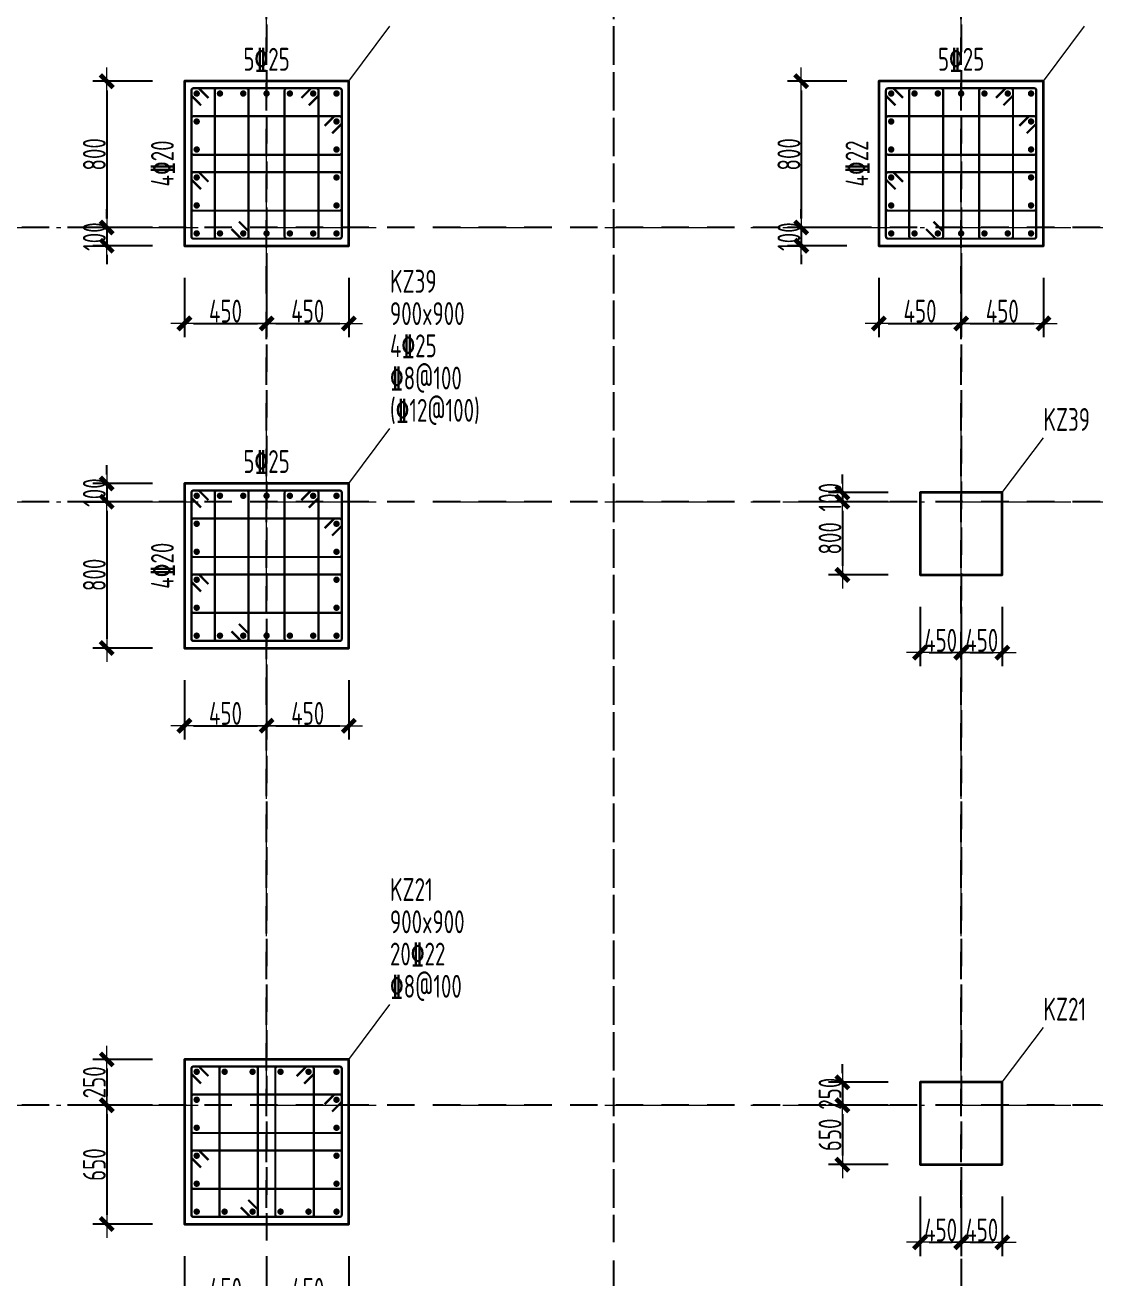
# Model space of a CAD drawing. Header units: millimetres. Extents: x 539196 to 807275, y 431843 to 1156631.
# Drawn here: x 632225 to 644063, y 823869 to 837573 of the extents above; entities that cross this region are included whole.
import ezdxf
from ezdxf.enums import TextEntityAlignment as Align

# ---------------------------------------------------------------- set-up
doc = ezdxf.new("R2010")
doc.units = ezdxf.units.MM
doc.header["$MEASUREMENT"] = 0
for name, pattern in [('DOTE', [2.42, 2, -0.2, 0.02, -0.2]), ('点划线', [1850, 1200, -300, 50, -300]), ('虚线', [500, 300, -200])]:
    doc.linetypes.add(name, pattern=pattern)
doc.layers.add('DOTE', color=1, linetype='DOTE')
for name, color, linetype, lineweight in [('柱原位标注', 7, 'Continuous', 18), ('柱尺寸标注', 3, 'Continuous', 18), ('柱标注引线', 2, 'Continuous', 18), ('柱箍筋', 1, 'Continuous', 25), ('柱纵筋', 1, 'Continuous', 70), ('柱集中标注', 2, 'Continuous', 18), ('砼柱', 2, 'Continuous', 35), ('网格', 9, '点划线', 18)]:
    doc.layers.add(name, color=color, linetype=linetype, lineweight=lineweight)
doc.styles.add('样式 1_yjk_yjk_yjk', font='yjkeng.shx', dxfattribs={"width": 0.7, "bigfont": 'yjkchn.shx'})
doc.dimstyles.new('盈建科结构_yjk_yjk_yjk', dxfattribs={"dimscale": 100, "dimtxt": 2.5, "dimasz": 1, "dimexe": 1.5, "dimexo": 0.625, "dimgap": 0.1, "dimtad": 1, "dimdec": 0, "dimrnd": 1, "dimzin": 0, "dimdsep": 46, "dimtxsty": '样式 1_yjk_yjk_yjk', "dimblk": '_yjkbk', "dimblk1": 'ARCHTICK', "dimblk2": 'ARCHTICK', "dimcen": 0.09, "dimadec": 0, "dimazin": 0, "dimtfac": 1, "dimtdec": 4, "dimtix": 1, "dimtmove": 2, "dimatfit": 3, "dimfxl": 0, "dimtolj": 1, "dimtzin": 0, "dimarcsym": 0})

# ---------------------------------------------------------------- blocks, each defined once
blk = doc.blocks.new('_yjkbk')
blk.add_line((-1, 0), (1.5, 0))
blk.add_lwpolyline([(-0.7, -0.7, 0.5, 0.5, 0), (0.7, 0.7, 0.5, 0.5, 0)], format="xyseb")
blk = doc.blocks.new('*D1104')
at = {"layer": 'Defpoints', "color": 0}
for p in [(633968, 824459), (634868, 824459), (634868, 823609)]:
    blk.add_point(p, dxfattribs=at)
at = {"layer": '柱尺寸标注', "color": 0, "lineweight": -2}
for p, q in [((633968, 824109), (633968, 823459)), ((634868, 824109), (634868, 823459)), ((634068, 823609), (634768, 823609))]:
    blk.add_line(p, q, dxfattribs=at)
at = {"layer": '柱尺寸标注', "color": 0, "lineweight": -2, "xscale": 100, "yscale": 100, "zscale": 100, "rotation": 180}
blk.add_blockref('_yjkbk', (633968, 823609), dxfattribs=at)
at = {"layer": '柱尺寸标注', "color": 0, "lineweight": -2, "xscale": 100, "yscale": 100, "zscale": 100}
blk.add_blockref('_yjkbk', (634868, 823609), dxfattribs=at)
at = {"layer": '柱尺寸标注', "color": 0, "insert": (634418, 823744), "char_height": 250, "attachment_point": 5, "style": '样式 1_yjk_yjk_yjk'}
blk.add_mtext('\\A1;450', dxfattribs=at)
blk = doc.blocks.new('_ARCHTICK')
at = {"color": 0, "linetype": 'ByBlock', "const_width": 0.15}
blk.add_lwpolyline([(-0.5, -0.5), (0.5, 0.5)], dxfattribs=at)
blk = doc.blocks.new('*D1105')
at = {"layer": 'Defpoints', "color": 0}
for p in [(634868, 824459), (635768, 824459), (635768, 823609)]:
    blk.add_point(p, dxfattribs=at)
at = {"layer": '柱尺寸标注', "color": 0, "lineweight": -2}
for p, q in [((634868, 824109), (634868, 823459)), ((635768, 824109), (635768, 823459)), ((634968, 823609), (635668, 823609))]:
    blk.add_line(p, q, dxfattribs=at)
at = {"layer": '柱尺寸标注', "color": 0, "lineweight": -2, "xscale": 100, "yscale": 100, "zscale": 100, "rotation": 180}
blk.add_blockref('_yjkbk', (634868, 823609), dxfattribs=at)
at = {"layer": '柱尺寸标注', "color": 0, "lineweight": -2, "xscale": 100, "yscale": 100, "zscale": 100}
blk.add_blockref('_yjkbk', (635768, 823609), dxfattribs=at)
at = {"layer": '柱尺寸标注', "color": 0, "insert": (635318, 823744), "char_height": 250, "attachment_point": 5, "style": '样式 1_yjk_yjk_yjk'}
blk.add_mtext('\\A1;450', dxfattribs=at)
blk = doc.blocks.new('*D1106')
at = {"layer": 'Defpoints', "color": 0}
for p in [(633968, 826259), (633118, 825759), (633968, 825759)]:
    blk.add_point(p, dxfattribs=at)
at = {"layer": '柱尺寸标注', "color": 0, "lineweight": -2}
for p, q in [((633618, 826259), (632968, 826259)), ((633118, 826159), (633118, 825859)), ((633618, 825759), (632968, 825759))]:
    blk.add_line(p, q, dxfattribs=at)
at = {"layer": '柱尺寸标注', "color": 0, "lineweight": -2, "xscale": 100, "yscale": 100, "zscale": 100}
for p, rotation in [((633118, 826259), 90), ((633118, 825759), 270)]:
    blk.add_blockref('_yjkbk', p, dxfattribs=dict(at, rotation=rotation))
at = {"layer": '柱尺寸标注', "color": 0, "insert": (632983, 826009), "char_height": 250, "attachment_point": 5, "rotation": 90, "style": '样式 1_yjk_yjk_yjk'}
blk.add_mtext('\\A1;250', dxfattribs=at)
blk = doc.blocks.new('*D1107')
at = {"layer": 'Defpoints', "color": 0}
for p in [(633968, 825759), (633118, 824459), (633968, 824459)]:
    blk.add_point(p, dxfattribs=at)
at = {"layer": '柱尺寸标注', "color": 0, "lineweight": -2}
for p, q in [((633618, 825759), (632968, 825759)), ((633118, 825659), (633118, 824559)), ((633618, 824459), (632968, 824459))]:
    blk.add_line(p, q, dxfattribs=at)
at = {"layer": '柱尺寸标注', "color": 0, "lineweight": -2, "xscale": 100, "yscale": 100, "zscale": 100}
for p, rotation in [((633118, 825759), 90), ((633118, 824459), 270)]:
    blk.add_blockref('_yjkbk', p, dxfattribs=dict(at, rotation=rotation))
at = {"layer": '柱尺寸标注', "color": 0, "insert": (632983, 825109), "char_height": 250, "attachment_point": 5, "rotation": 90, "style": '样式 1_yjk_yjk_yjk'}
blk.add_mtext('\\A1;650', dxfattribs=at)
blk = doc.blocks.new('*D1108')
at = {"layer": 'Defpoints', "color": 0}
for p in [(633968, 830759), (634868, 830759), (634868, 829909)]:
    blk.add_point(p, dxfattribs=at)
at = {"layer": '柱尺寸标注', "color": 0, "lineweight": -2}
for p, q in [((633968, 830409), (633968, 829759)), ((634868, 830409), (634868, 829759)), ((634068, 829909), (634768, 829909))]:
    blk.add_line(p, q, dxfattribs=at)
at = {"layer": '柱尺寸标注', "color": 0, "lineweight": -2, "xscale": 100, "yscale": 100, "zscale": 100, "rotation": 180}
blk.add_blockref('_yjkbk', (633968, 829909), dxfattribs=at)
at = {"layer": '柱尺寸标注', "color": 0, "lineweight": -2, "xscale": 100, "yscale": 100, "zscale": 100}
blk.add_blockref('_yjkbk', (634868, 829909), dxfattribs=at)
at = {"layer": '柱尺寸标注', "color": 0, "insert": (634418, 830044), "char_height": 250, "attachment_point": 5, "style": '样式 1_yjk_yjk_yjk'}
blk.add_mtext('\\A1;450', dxfattribs=at)
blk = doc.blocks.new('*D1109')
at = {"layer": 'Defpoints', "color": 0}
for p in [(634868, 830759), (635768, 830759), (635768, 829909)]:
    blk.add_point(p, dxfattribs=at)
at = {"layer": '柱尺寸标注', "color": 0, "lineweight": -2}
for p, q in [((634868, 830409), (634868, 829759)), ((635768, 830409), (635768, 829759)), ((634968, 829909), (635668, 829909))]:
    blk.add_line(p, q, dxfattribs=at)
at = {"layer": '柱尺寸标注', "color": 0, "lineweight": -2, "xscale": 100, "yscale": 100, "zscale": 100, "rotation": 180}
blk.add_blockref('_yjkbk', (634868, 829909), dxfattribs=at)
at = {"layer": '柱尺寸标注', "color": 0, "lineweight": -2, "xscale": 100, "yscale": 100, "zscale": 100}
blk.add_blockref('_yjkbk', (635768, 829909), dxfattribs=at)
at = {"layer": '柱尺寸标注', "color": 0, "insert": (635318, 830044), "char_height": 250, "attachment_point": 5, "style": '样式 1_yjk_yjk_yjk'}
blk.add_mtext('\\A1;450', dxfattribs=at)
blk = doc.blocks.new('*D1110')
at = {"layer": 'Defpoints', "color": 0}
for p in [(633968, 832559), (633118, 832359), (633968, 832359)]:
    blk.add_point(p, dxfattribs=at)
at = {"layer": '柱尺寸标注', "color": 0, "lineweight": -2}
for p, q in [((633118, 832659), (633118, 832759)), ((633618, 832559), (632968, 832559)), ((633118, 832559), (633118, 832359)), ((633618, 832359), (632968, 832359)), ((633118, 832259), (633118, 832159))]:
    blk.add_line(p, q, dxfattribs=at)
at = {"layer": '柱尺寸标注', "color": 0, "lineweight": -2, "xscale": 100, "yscale": 100, "zscale": 100}
for p, rotation in [((633118, 832559), 270), ((633118, 832359), 90)]:
    blk.add_blockref('_yjkbk', p, dxfattribs=dict(at, rotation=rotation))
at = {"layer": '柱尺寸标注', "color": 0, "insert": (632983, 832459), "char_height": 250, "attachment_point": 5, "rotation": 90, "style": '样式 1_yjk_yjk_yjk'}
blk.add_mtext('\\A1;100', dxfattribs=at)
blk = doc.blocks.new('*D1111')
at = {"layer": 'Defpoints', "color": 0}
for p in [(633968, 832359), (633118, 830759), (633968, 830759)]:
    blk.add_point(p, dxfattribs=at)
at = {"layer": '柱尺寸标注', "color": 0, "lineweight": -2}
for p, q in [((633618, 832359), (632968, 832359)), ((633118, 832259), (633118, 830859)), ((633618, 830759), (632968, 830759))]:
    blk.add_line(p, q, dxfattribs=at)
at = {"layer": '柱尺寸标注', "color": 0, "lineweight": -2, "xscale": 100, "yscale": 100, "zscale": 100}
for p, rotation in [((633118, 832359), 90), ((633118, 830759), 270)]:
    blk.add_blockref('_yjkbk', p, dxfattribs=dict(at, rotation=rotation))
at = {"layer": '柱尺寸标注', "color": 0, "insert": (632983, 831559), "char_height": 250, "attachment_point": 5, "rotation": 90, "style": '样式 1_yjk_yjk_yjk'}
blk.add_mtext('\\A1;800', dxfattribs=at)
blk = doc.blocks.new('*D1112')
at = {"layer": 'Defpoints', "color": 0}
for p in [(633968, 835159), (634868, 835159), (634868, 834309)]:
    blk.add_point(p, dxfattribs=at)
at = {"layer": '柱尺寸标注', "color": 0, "lineweight": -2}
for p, q in [((633968, 834809), (633968, 834159)), ((634868, 834809), (634868, 834159)), ((634068, 834309), (634768, 834309))]:
    blk.add_line(p, q, dxfattribs=at)
at = {"layer": '柱尺寸标注', "color": 0, "lineweight": -2, "xscale": 100, "yscale": 100, "zscale": 100, "rotation": 180}
blk.add_blockref('_yjkbk', (633968, 834309), dxfattribs=at)
at = {"layer": '柱尺寸标注', "color": 0, "lineweight": -2, "xscale": 100, "yscale": 100, "zscale": 100}
blk.add_blockref('_yjkbk', (634868, 834309), dxfattribs=at)
at = {"layer": '柱尺寸标注', "color": 0, "insert": (634418, 834444), "char_height": 250, "attachment_point": 5, "style": '样式 1_yjk_yjk_yjk'}
blk.add_mtext('\\A1;450', dxfattribs=at)
blk = doc.blocks.new('*D1113')
at = {"layer": 'Defpoints', "color": 0}
for p in [(634868, 835159), (635768, 835159), (635768, 834309)]:
    blk.add_point(p, dxfattribs=at)
at = {"layer": '柱尺寸标注', "color": 0, "lineweight": -2}
for p, q in [((634868, 834809), (634868, 834159)), ((635768, 834809), (635768, 834159)), ((634968, 834309), (635668, 834309))]:
    blk.add_line(p, q, dxfattribs=at)
at = {"layer": '柱尺寸标注', "color": 0, "lineweight": -2, "xscale": 100, "yscale": 100, "zscale": 100, "rotation": 180}
blk.add_blockref('_yjkbk', (634868, 834309), dxfattribs=at)
at = {"layer": '柱尺寸标注', "color": 0, "lineweight": -2, "xscale": 100, "yscale": 100, "zscale": 100}
blk.add_blockref('_yjkbk', (635768, 834309), dxfattribs=at)
at = {"layer": '柱尺寸标注', "color": 0, "insert": (635318, 834444), "char_height": 250, "attachment_point": 5, "style": '样式 1_yjk_yjk_yjk'}
blk.add_mtext('\\A1;450', dxfattribs=at)
blk = doc.blocks.new('*D1114')
at = {"layer": 'Defpoints', "color": 0}
for p in [(633968, 836959), (633118, 835359), (633968, 835359)]:
    blk.add_point(p, dxfattribs=at)
at = {"layer": '柱尺寸标注', "color": 0, "lineweight": -2}
for p, q in [((633618, 836959), (632968, 836959)), ((633118, 836859), (633118, 835459)), ((633618, 835359), (632968, 835359))]:
    blk.add_line(p, q, dxfattribs=at)
at = {"layer": '柱尺寸标注', "color": 0, "lineweight": -2, "xscale": 100, "yscale": 100, "zscale": 100}
for p, rotation in [((633118, 836959), 90), ((633118, 835359), 270)]:
    blk.add_blockref('_yjkbk', p, dxfattribs=dict(at, rotation=rotation))
at = {"layer": '柱尺寸标注', "color": 0, "insert": (632983, 836159), "char_height": 250, "attachment_point": 5, "rotation": 90, "style": '样式 1_yjk_yjk_yjk'}
blk.add_mtext('\\A1;800', dxfattribs=at)
blk = doc.blocks.new('*D1115')
at = {"layer": 'Defpoints', "color": 0}
for p in [(633968, 835359), (633118, 835159), (633968, 835159)]:
    blk.add_point(p, dxfattribs=at)
at = {"layer": '柱尺寸标注', "color": 0, "lineweight": -2}
for p, q in [((633118, 835459), (633118, 835559)), ((633618, 835359), (632968, 835359)), ((633118, 835359), (633118, 835159)), ((633618, 835159), (632968, 835159)), ((633118, 835059), (633118, 834959))]:
    blk.add_line(p, q, dxfattribs=at)
at = {"layer": '柱尺寸标注', "color": 0, "lineweight": -2, "xscale": 100, "yscale": 100, "zscale": 100}
for p, rotation in [((633118, 835359), 270), ((633118, 835159), 90)]:
    blk.add_blockref('_yjkbk', p, dxfattribs=dict(at, rotation=rotation))
at = {"layer": '柱尺寸标注', "color": 0, "insert": (632983, 835259), "char_height": 250, "attachment_point": 5, "rotation": 90, "style": '样式 1_yjk_yjk_yjk'}
blk.add_mtext('\\A1;100', dxfattribs=at)
blk = doc.blocks.new('*D1120')
at = {"layer": 'Defpoints', "color": 0}
for p in [(642018, 825109), (642468, 825109), (642468, 824259)]:
    blk.add_point(p, dxfattribs=at)
at = {"layer": '柱尺寸标注', "color": 0, "lineweight": -2}
for p, q in [((642018, 824759), (642018, 824109)), ((642468, 824759), (642468, 824109)), ((642118, 824259), (642368, 824259))]:
    blk.add_line(p, q, dxfattribs=at)
at = {"layer": '柱尺寸标注', "color": 0, "lineweight": -2, "xscale": 100, "yscale": 100, "zscale": 100, "rotation": 180}
blk.add_blockref('_yjkbk', (642018, 824259), dxfattribs=at)
at = {"layer": '柱尺寸标注', "color": 0, "lineweight": -2, "xscale": 100, "yscale": 100, "zscale": 100}
blk.add_blockref('_yjkbk', (642468, 824259), dxfattribs=at)
at = {"layer": '柱尺寸标注', "color": 0, "insert": (642243, 824394), "char_height": 250, "attachment_point": 5, "style": '样式 1_yjk_yjk_yjk'}
blk.add_mtext('\\A1;450', dxfattribs=at)
blk = doc.blocks.new('*D1121')
at = {"layer": 'Defpoints', "color": 0}
for p in [(642468, 825109), (642918, 825109), (642918, 824259)]:
    blk.add_point(p, dxfattribs=at)
at = {"layer": '柱尺寸标注', "color": 0, "lineweight": -2}
for p, q in [((642468, 824759), (642468, 824109)), ((642918, 824759), (642918, 824109)), ((642568, 824259), (642818, 824259))]:
    blk.add_line(p, q, dxfattribs=at)
at = {"layer": '柱尺寸标注', "color": 0, "lineweight": -2, "xscale": 100, "yscale": 100, "zscale": 100, "rotation": 180}
blk.add_blockref('_yjkbk', (642468, 824259), dxfattribs=at)
at = {"layer": '柱尺寸标注', "color": 0, "lineweight": -2, "xscale": 100, "yscale": 100, "zscale": 100}
blk.add_blockref('_yjkbk', (642918, 824259), dxfattribs=at)
at = {"layer": '柱尺寸标注', "color": 0, "insert": (642693, 824394), "char_height": 250, "attachment_point": 5, "style": '样式 1_yjk_yjk_yjk'}
blk.add_mtext('\\A1;450', dxfattribs=at)
blk = doc.blocks.new('*D1122')
at = {"layer": 'Defpoints', "color": 0}
for p in [(642018, 826009), (641168, 825759), (642018, 825759)]:
    blk.add_point(p, dxfattribs=at)
at = {"layer": '柱尺寸标注', "color": 0, "lineweight": -2}
for p, q in [((641168, 826109), (641168, 826209)), ((641668, 826009), (641018, 826009)), ((641168, 826009), (641168, 825759)), ((641668, 825759), (641018, 825759)), ((641168, 825659), (641168, 825559))]:
    blk.add_line(p, q, dxfattribs=at)
at = {"layer": '柱尺寸标注', "color": 0, "lineweight": -2, "xscale": 100, "yscale": 100, "zscale": 100}
for p, rotation in [((641168, 826009), 270), ((641168, 825759), 90)]:
    blk.add_blockref('_yjkbk', p, dxfattribs=dict(at, rotation=rotation))
at = {"layer": '柱尺寸标注', "color": 0, "insert": (641033, 825884), "char_height": 250, "attachment_point": 5, "rotation": 90, "style": '样式 1_yjk_yjk_yjk'}
blk.add_mtext('\\A1;250', dxfattribs=at)
blk = doc.blocks.new('*D1123')
at = {"layer": 'Defpoints', "color": 0}
for p in [(642018, 825759), (641168, 825109), (642018, 825109)]:
    blk.add_point(p, dxfattribs=at)
at = {"layer": '柱尺寸标注', "color": 0, "lineweight": -2}
for p, q in [((641668, 825759), (641018, 825759)), ((641168, 825659), (641168, 825209)), ((641668, 825109), (641018, 825109))]:
    blk.add_line(p, q, dxfattribs=at)
at = {"layer": '柱尺寸标注', "color": 0, "lineweight": -2, "xscale": 100, "yscale": 100, "zscale": 100}
for p, rotation in [((641168, 825759), 90), ((641168, 825109), 270)]:
    blk.add_blockref('_yjkbk', p, dxfattribs=dict(at, rotation=rotation))
at = {"layer": '柱尺寸标注', "color": 0, "insert": (641033, 825434), "char_height": 250, "attachment_point": 5, "rotation": 90, "style": '样式 1_yjk_yjk_yjk'}
blk.add_mtext('\\A1;650', dxfattribs=at)
blk = doc.blocks.new('*D1124')
at = {"layer": 'Defpoints', "color": 0}
for p in [(642018, 831559), (642468, 831559), (642468, 830709)]:
    blk.add_point(p, dxfattribs=at)
at = {"layer": '柱尺寸标注', "color": 0, "lineweight": -2}
for p, q in [((642018, 831209), (642018, 830559)), ((642468, 831209), (642468, 830559)), ((642118, 830709), (642368, 830709))]:
    blk.add_line(p, q, dxfattribs=at)
at = {"layer": '柱尺寸标注', "color": 0, "lineweight": -2, "xscale": 100, "yscale": 100, "zscale": 100, "rotation": 180}
blk.add_blockref('_yjkbk', (642018, 830709), dxfattribs=at)
at = {"layer": '柱尺寸标注', "color": 0, "lineweight": -2, "xscale": 100, "yscale": 100, "zscale": 100}
blk.add_blockref('_yjkbk', (642468, 830709), dxfattribs=at)
at = {"layer": '柱尺寸标注', "color": 0, "insert": (642243, 830844), "char_height": 250, "attachment_point": 5, "style": '样式 1_yjk_yjk_yjk'}
blk.add_mtext('\\A1;450', dxfattribs=at)
blk = doc.blocks.new('*D1125')
at = {"layer": 'Defpoints', "color": 0}
for p in [(642468, 831559), (642918, 831559), (642918, 830709)]:
    blk.add_point(p, dxfattribs=at)
at = {"layer": '柱尺寸标注', "color": 0, "lineweight": -2}
for p, q in [((642468, 831209), (642468, 830559)), ((642918, 831209), (642918, 830559)), ((642568, 830709), (642818, 830709))]:
    blk.add_line(p, q, dxfattribs=at)
at = {"layer": '柱尺寸标注', "color": 0, "lineweight": -2, "xscale": 100, "yscale": 100, "zscale": 100, "rotation": 180}
blk.add_blockref('_yjkbk', (642468, 830709), dxfattribs=at)
at = {"layer": '柱尺寸标注', "color": 0, "lineweight": -2, "xscale": 100, "yscale": 100, "zscale": 100}
blk.add_blockref('_yjkbk', (642918, 830709), dxfattribs=at)
at = {"layer": '柱尺寸标注', "color": 0, "insert": (642693, 830844), "char_height": 250, "attachment_point": 5, "style": '样式 1_yjk_yjk_yjk'}
blk.add_mtext('\\A1;450', dxfattribs=at)
blk = doc.blocks.new('*D1126')
at = {"layer": 'Defpoints', "color": 0}
for p in [(642018, 832459), (641168, 832359), (642018, 832359)]:
    blk.add_point(p, dxfattribs=at)
at = {"layer": '柱尺寸标注', "color": 0, "lineweight": -2}
for p, q in [((641168, 832559), (641168, 832659)), ((641668, 832459), (641018, 832459)), ((641168, 832459), (641168, 832359)), ((641668, 832359), (641018, 832359)), ((641168, 832259), (641168, 832159))]:
    blk.add_line(p, q, dxfattribs=at)
at = {"layer": '柱尺寸标注', "color": 0, "lineweight": -2, "xscale": 100, "yscale": 100, "zscale": 100}
for p, rotation in [((641168, 832459), 270), ((641168, 832359), 90)]:
    blk.add_blockref('_yjkbk', p, dxfattribs=dict(at, rotation=rotation))
at = {"layer": '柱尺寸标注', "color": 0, "insert": (641033, 832409), "char_height": 250, "attachment_point": 5, "rotation": 90, "style": '样式 1_yjk_yjk_yjk'}
blk.add_mtext('\\A1;100', dxfattribs=at)
blk = doc.blocks.new('*D1127')
at = {"layer": 'Defpoints', "color": 0}
for p in [(642018, 832359), (641168, 831559), (642018, 831559)]:
    blk.add_point(p, dxfattribs=at)
at = {"layer": '柱尺寸标注', "color": 0, "lineweight": -2}
for p, q in [((641668, 832359), (641018, 832359)), ((641168, 832259), (641168, 831659)), ((641668, 831559), (641018, 831559))]:
    blk.add_line(p, q, dxfattribs=at)
at = {"layer": '柱尺寸标注', "color": 0, "lineweight": -2, "xscale": 100, "yscale": 100, "zscale": 100}
for p, rotation in [((641168, 832359), 90), ((641168, 831559), 270)]:
    blk.add_blockref('_yjkbk', p, dxfattribs=dict(at, rotation=rotation))
at = {"layer": '柱尺寸标注', "color": 0, "insert": (641033, 831959), "char_height": 250, "attachment_point": 5, "rotation": 90, "style": '样式 1_yjk_yjk_yjk'}
blk.add_mtext('\\A1;800', dxfattribs=at)
blk = doc.blocks.new('*D1128')
at = {"layer": 'Defpoints', "color": 0}
for p in [(641568, 835159), (642468, 835159), (642468, 834309)]:
    blk.add_point(p, dxfattribs=at)
at = {"layer": '柱尺寸标注', "color": 0, "lineweight": -2}
for p, q in [((641568, 834809), (641568, 834159)), ((642468, 834809), (642468, 834159)), ((641668, 834309), (642368, 834309))]:
    blk.add_line(p, q, dxfattribs=at)
at = {"layer": '柱尺寸标注', "color": 0, "lineweight": -2, "xscale": 100, "yscale": 100, "zscale": 100, "rotation": 180}
blk.add_blockref('_yjkbk', (641568, 834309), dxfattribs=at)
at = {"layer": '柱尺寸标注', "color": 0, "lineweight": -2, "xscale": 100, "yscale": 100, "zscale": 100}
blk.add_blockref('_yjkbk', (642468, 834309), dxfattribs=at)
at = {"layer": '柱尺寸标注', "color": 0, "insert": (642018, 834444), "char_height": 250, "attachment_point": 5, "style": '样式 1_yjk_yjk_yjk'}
blk.add_mtext('\\A1;450', dxfattribs=at)
blk = doc.blocks.new('*D1129')
at = {"layer": 'Defpoints', "color": 0}
for p in [(642468, 835159), (643368, 835159), (643368, 834309)]:
    blk.add_point(p, dxfattribs=at)
at = {"layer": '柱尺寸标注', "color": 0, "lineweight": -2}
for p, q in [((642468, 834809), (642468, 834159)), ((643368, 834809), (643368, 834159)), ((642568, 834309), (643268, 834309))]:
    blk.add_line(p, q, dxfattribs=at)
at = {"layer": '柱尺寸标注', "color": 0, "lineweight": -2, "xscale": 100, "yscale": 100, "zscale": 100, "rotation": 180}
blk.add_blockref('_yjkbk', (642468, 834309), dxfattribs=at)
at = {"layer": '柱尺寸标注', "color": 0, "lineweight": -2, "xscale": 100, "yscale": 100, "zscale": 100}
blk.add_blockref('_yjkbk', (643368, 834309), dxfattribs=at)
at = {"layer": '柱尺寸标注', "color": 0, "insert": (642918, 834444), "char_height": 250, "attachment_point": 5, "style": '样式 1_yjk_yjk_yjk'}
blk.add_mtext('\\A1;450', dxfattribs=at)
blk = doc.blocks.new('*D1130')
at = {"layer": 'Defpoints', "color": 0}
for p in [(641568, 836959), (640718, 835359), (641568, 835359)]:
    blk.add_point(p, dxfattribs=at)
at = {"layer": '柱尺寸标注', "color": 0, "lineweight": -2}
for p, q in [((641218, 836959), (640568, 836959)), ((640718, 836859), (640718, 835459)), ((641218, 835359), (640568, 835359))]:
    blk.add_line(p, q, dxfattribs=at)
at = {"layer": '柱尺寸标注', "color": 0, "lineweight": -2, "xscale": 100, "yscale": 100, "zscale": 100}
for p, rotation in [((640718, 836959), 90), ((640718, 835359), 270)]:
    blk.add_blockref('_yjkbk', p, dxfattribs=dict(at, rotation=rotation))
at = {"layer": '柱尺寸标注', "color": 0, "insert": (640583, 836159), "char_height": 250, "attachment_point": 5, "rotation": 90, "style": '样式 1_yjk_yjk_yjk'}
blk.add_mtext('\\A1;800', dxfattribs=at)
blk = doc.blocks.new('*D1131')
at = {"layer": 'Defpoints', "color": 0}
for p in [(641568, 835359), (640718, 835159), (641568, 835159)]:
    blk.add_point(p, dxfattribs=at)
at = {"layer": '柱尺寸标注', "color": 0, "lineweight": -2}
for p, q in [((640718, 835459), (640718, 835559)), ((641218, 835359), (640568, 835359)), ((640718, 835359), (640718, 835159)), ((641218, 835159), (640568, 835159)), ((640718, 835059), (640718, 834959))]:
    blk.add_line(p, q, dxfattribs=at)
at = {"layer": '柱尺寸标注', "color": 0, "lineweight": -2, "xscale": 100, "yscale": 100, "zscale": 100}
for p, rotation in [((640718, 835359), 270), ((640718, 835159), 90)]:
    blk.add_blockref('_yjkbk', p, dxfattribs=dict(at, rotation=rotation))
at = {"layer": '柱尺寸标注', "color": 0, "insert": (640583, 835259), "char_height": 250, "attachment_point": 5, "rotation": 90, "style": '样式 1_yjk_yjk_yjk'}
blk.add_mtext('\\A1;100', dxfattribs=at)
blk = doc.blocks.new('jzzw')
at = {"layer": 'DOTE', "color": 1, "linetype": '虚线'}
for p, q in [((936386, 872027), (936386, 890469)), ((936386, 890469), (936386, 834829)), ((940186, 852149), (940186, 890469)), ((940186, 872027), (940186, 890469)), ((943986, 872027), (943986, 890469)), ((943986, 890469), (943986, 834829)), ((952506, 882749), (911886, 882749)), ((952506, 879749), (911886, 879749)), ((952506, 873149), (912186, 873149))]:
    blk.add_line(p, q, dxfattribs=at)

msp = doc.modelspace()

# ---------------------------------------------------------------- linework, layer by layer
at = {"layer": '柱标注引线'}
for p, q in [((635767.6, 836959.2), (636217.6, 837559.2)), ((643367.6, 836959.2), (643817.6, 837559.2)), ((635767.6, 832559.2), (636217.6, 833159.2)), ((642917.6, 832459.2), (643367.6, 833059.2)), ((635767.6, 826259.2), (636217.6, 826859.2)), ((642917.6, 826009.2), (643367.6, 826609.2))]:
    msp.add_line(p, q, dxfattribs=at)
at = {"layer": '柱箍筋', "const_width": 25}
for points in [[(634231.6, 836776.5), (634133.4, 836874.8, 0.1989124), (634116.6, 836881.7), (634068.8, 836881.7, 0.4142136), (634045.1, 836858), (634045.1, 835260.5, 0.4142136), (634068.8, 835236.7), (635666.3, 835236.7, 0.4142136), (635690.1, 835260.5), (635690.1, 836858, 0.4142136), (635666.3, 836881.7), (634068.8, 836881.7, 0.4142136), (634045.1, 836858), (634045.1, 836810.2, 0.1989124), (634052, 836793.5), (634150.3, 836695.2)], [(634483.5, 835342), (634581.8, 835243.7, 0.1989124), (634598.6, 835236.7), (634646.3, 835236.7, 0.4142136), (634670.1, 835260.5), (634670.1, 836858, 0.4142136), (634646.3, 836881.7), (634323.8, 836881.7, 0.4142136), (634300.1, 836858), (634300.1, 835260.5, 0.4142136), (634323.8, 835236.7), (634646.3, 835236.7, 0.4142136), (634670.1, 835260.5), (634670.1, 835308.2, 0.1989124), (634663.1, 835325), (634564.9, 835423.3)], [(635248.5, 836776.5), (635346.8, 836874.8, -0.1989124), (635363.6, 836881.7), (635411.3, 836881.7, -0.4142136), (635435.1, 836858), (635435.1, 835260.5, -0.4142136), (635411.3, 835236.7), (635088.8, 835236.7, -0.4142136), (635065.1, 835260.5), (635065.1, 836858, -0.4142136), (635088.8, 836881.7), (635411.3, 836881.7, -0.4142136), (635435.1, 836858), (635435.1, 836810.2, -0.1989124), (635428.1, 836793.5), (635329.9, 836695.2)], [(641831.6, 836776.5), (641733.4, 836874.8, 0.1989124), (641716.6, 836881.7), (641668.8, 836881.7, 0.4142136), (641645.1, 836858), (641645.1, 835260.5, 0.4142136), (641668.8, 835236.7), (643266.3, 835236.7, 0.4142136), (643290.1, 835260.5), (643290.1, 836858, 0.4142136), (643266.3, 836881.7), (641668.8, 836881.7, 0.4142136), (641645.1, 836858), (641645.1, 836810.2, 0.1989124), (641652, 836793.5), (641750.3, 836695.2)], [(642083.5, 835342), (642181.8, 835243.7, 0.1989124), (642198.6, 835236.7), (642246.3, 835236.7, 0.4142136), (642270.1, 835260.5), (642270.1, 836858, 0.4142136), (642246.3, 836881.7), (641923.8, 836881.7, 0.4142136), (641900.1, 836858), (641900.1, 835260.5, 0.4142136), (641923.8, 835236.7), (642246.3, 835236.7, 0.4142136), (642270.1, 835260.5), (642270.1, 835308.2, 0.1989124), (642263.1, 835325), (642164.9, 835423.3)], [(642848.5, 836776.5), (642946.8, 836874.8, -0.1989124), (642963.6, 836881.7), (643011.3, 836881.7, -0.4142136), (643035.1, 836858), (643035.1, 835260.5, -0.4142136), (643011.3, 835236.7), (642688.8, 835236.7, -0.4142136), (642665.1, 835260.5), (642665.1, 836858, -0.4142136), (642688.8, 836881.7), (643011.3, 836881.7, -0.4142136), (643035.1, 836858), (643035.1, 836810.2, -0.1989124), (643028.1, 836793.5), (642929.9, 836695.2)], [(635584.9, 836389.2), (635683.1, 836487.5, 0.1989124), (635690.1, 836504.2), (635690.1, 836552, 0.4142136), (635666.3, 836575.7), (634068.8, 836575.7, 0.4142136), (634045.1, 836552), (634045.1, 836178.5, 0.4142136), (634068.8, 836154.7), (635666.3, 836154.7, 0.4142136), (635690.1, 836178.5), (635690.1, 836552, 0.4142136), (635666.3, 836575.7), (635618.6, 836575.7, 0.1989124), (635601.8, 836568.8), (635503.5, 836470.5)], [(643184.9, 836389.2), (643283.1, 836487.5, 0.1989124), (643290.1, 836504.2), (643290.1, 836552, 0.4142136), (643266.3, 836575.7), (641668.8, 836575.7, 0.4142136), (641645.1, 836552), (641645.1, 836178.5, 0.4142136), (641668.8, 836154.7), (643266.3, 836154.7, 0.4142136), (643290.1, 836178.5), (643290.1, 836552, 0.4142136), (643266.3, 836575.7), (643218.6, 836575.7, 0.1989124), (643201.8, 836568.8), (643103.5, 836470.5)], [(634150.3, 835777.2), (634052, 835875.5, -0.1989124), (634045.1, 835892.2), (634045.1, 835940, -0.4142136), (634068.8, 835963.7), (635666.3, 835963.7, -0.4142136), (635690.1, 835940), (635690.1, 835566.5, -0.4142136), (635666.3, 835542.7), (634068.8, 835542.7, -0.4142136), (634045.1, 835566.5), (634045.1, 835940, -0.4142136), (634068.8, 835963.7), (634116.6, 835963.7, -0.1989124), (634133.4, 835956.8), (634231.6, 835858.5)], [(641750.3, 835777.2), (641652, 835875.5, -0.1989124), (641645.1, 835892.2), (641645.1, 835940, -0.4142136), (641668.8, 835963.7), (643266.3, 835963.7, -0.4142136), (643290.1, 835940), (643290.1, 835566.5, -0.4142136), (643266.3, 835542.7), (641668.8, 835542.7, -0.4142136), (641645.1, 835566.5), (641645.1, 835940, -0.4142136), (641668.8, 835963.7), (641716.6, 835963.7, -0.1989124), (641733.4, 835956.8), (641831.6, 835858.5)], [(634231.6, 832376.5), (634133.4, 832474.8, 0.1989124), (634116.6, 832481.7), (634068.8, 832481.7, 0.4142136), (634045.1, 832458), (634045.1, 830860.5, 0.4142136), (634068.8, 830836.7), (635666.3, 830836.7, 0.4142136), (635690.1, 830860.5), (635690.1, 832458, 0.4142136), (635666.3, 832481.7), (634068.8, 832481.7, 0.4142136), (634045.1, 832458), (634045.1, 832410.2, 0.1989124), (634052, 832393.5), (634150.3, 832295.2)], [(634483.5, 830942), (634581.8, 830843.7, 0.1989124), (634598.6, 830836.7), (634646.3, 830836.7, 0.4142136), (634670.1, 830860.5), (634670.1, 832458, 0.4142136), (634646.3, 832481.7), (634323.8, 832481.7, 0.4142136), (634300.1, 832458), (634300.1, 830860.5, 0.4142136), (634323.8, 830836.7), (634646.3, 830836.7, 0.4142136), (634670.1, 830860.5), (634670.1, 830908.2, 0.1989124), (634663.1, 830925), (634564.9, 831023.3)], [(635248.5, 832376.5), (635346.8, 832474.8, -0.1989124), (635363.6, 832481.7), (635411.3, 832481.7, -0.4142136), (635435.1, 832458), (635435.1, 830860.5, -0.4142136), (635411.3, 830836.7), (635088.8, 830836.7, -0.4142136), (635065.1, 830860.5), (635065.1, 832458, -0.4142136), (635088.8, 832481.7), (635411.3, 832481.7, -0.4142136), (635435.1, 832458), (635435.1, 832410.2, -0.1989124), (635428.1, 832393.5), (635329.9, 832295.2)], [(635584.9, 831989.2), (635683.1, 832087.5, 0.1989124), (635690.1, 832104.2), (635690.1, 832152, 0.4142136), (635666.3, 832175.7), (634068.8, 832175.7, 0.4142136), (634045.1, 832152), (634045.1, 831778.5, 0.4142136), (634068.8, 831754.7), (635666.3, 831754.7, 0.4142136), (635690.1, 831778.5), (635690.1, 832152, 0.4142136), (635666.3, 832175.7), (635618.6, 832175.7, 0.1989124), (635601.8, 832168.8), (635503.5, 832070.5)], [(634150.3, 831377.2), (634052, 831475.5, -0.1989124), (634045.1, 831492.2), (634045.1, 831540, -0.4142136), (634068.8, 831563.7), (635666.3, 831563.7, -0.4142136), (635690.1, 831540), (635690.1, 831166.5, -0.4142136), (635666.3, 831142.7), (634068.8, 831142.7, -0.4142136), (634045.1, 831166.5), (634045.1, 831540, -0.4142136), (634068.8, 831563.7), (634116.6, 831563.7, -0.1989124), (634133.4, 831556.8), (634231.6, 831458.5)], [(634231.6, 826076.5), (634133.4, 826174.8, 0.1989124), (634116.6, 826181.7), (634068.8, 826181.7, 0.4142136), (634045.1, 826158), (634045.1, 824560.5, 0.4142136), (634068.8, 824536.7), (635666.3, 824536.7, 0.4142136), (635690.1, 824560.5), (635690.1, 826158, 0.4142136), (635666.3, 826181.7), (634068.8, 826181.7, 0.4142136), (634045.1, 826158), (634045.1, 826110.2, 0.1989124), (634052, 826093.5), (634150.3, 825995.2)], [(634585.5, 824642), (634683.8, 824543.7, 0.1989124), (634700.6, 824536.7), (634748.3, 824536.7, 0.4142136), (634772.1, 824560.5), (634772.1, 826158, 0.4142136), (634748.3, 826181.7), (634374.8, 826181.7, 0.4142136), (634351.1, 826158), (634351.1, 824560.5, 0.4142136), (634374.8, 824536.7), (634748.3, 824536.7, 0.4142136), (634772.1, 824560.5), (634772.1, 824608.2, 0.1989124), (634765.1, 824625), (634666.9, 824723.3)], [(635197.5, 826076.5), (635295.8, 826174.8, -0.1989124), (635312.6, 826181.7), (635360.3, 826181.7, -0.4142136), (635384.1, 826158), (635384.1, 824560.5, -0.4142136), (635360.3, 824536.7), (634986.8, 824536.7, -0.4142136), (634963.1, 824560.5), (634963.1, 826158, -0.4142136), (634986.8, 826181.7), (635360.3, 826181.7, -0.4142136), (635384.1, 826158), (635384.1, 826110.2, -0.1989124), (635377.1, 826093.5), (635278.9, 825995.2)], [(635584.9, 825689.2), (635683.1, 825787.5, 0.1989124), (635690.1, 825804.2), (635690.1, 825852, 0.4142136), (635666.3, 825875.7), (634068.8, 825875.7, 0.4142136), (634045.1, 825852), (634045.1, 825478.5, 0.4142136), (634068.8, 825454.7), (635666.3, 825454.7, 0.4142136), (635690.1, 825478.5), (635690.1, 825852, 0.4142136), (635666.3, 825875.7), (635618.6, 825875.7, 0.1989124), (635601.8, 825868.8), (635503.5, 825770.5)], [(634150.3, 825077.2), (634052, 825175.5, -0.1989124), (634045.1, 825192.2), (634045.1, 825240, -0.4142136), (634068.8, 825263.7), (635666.3, 825263.7, -0.4142136), (635690.1, 825240), (635690.1, 824866.5, -0.4142136), (635666.3, 824842.7), (634068.8, 824842.7, -0.4142136), (634045.1, 824866.5), (634045.1, 825240, -0.4142136), (634068.8, 825263.7), (634116.6, 825263.7, -0.1989124), (634133.4, 825256.8), (634231.6, 825158.5)]]:
    msp.add_lwpolyline(points, format="xyb", dxfattribs=at)
at = {"layer": '柱纵筋', "const_width": 35}
for points in [[(634120.1, 836824.2, 1), (634085.1, 836824.2, 1)], [(634375.1, 836824.2, 1), (634340.1, 836824.2, 1)], [(634630.1, 836824.2, 1), (634595.1, 836824.2, 1)], [(634885.1, 836824.2, 1), (634850.1, 836824.2, 1)], [(635140.1, 836824.2, 1), (635105.1, 836824.2, 1)], [(635395.1, 836824.2, 1), (635360.1, 836824.2, 1)], [(635650.1, 836824.2, 1), (635615.1, 836824.2, 1)], [(641720.1, 836824.2, 1), (641685.1, 836824.2, 1)], [(641975.1, 836824.2, 1), (641940.1, 836824.2, 1)], [(642230.1, 836824.2, 1), (642195.1, 836824.2, 1)], [(642485.1, 836824.2, 1), (642450.1, 836824.2, 1)], [(642740.1, 836824.2, 1), (642705.1, 836824.2, 1)], [(642995.1, 836824.2, 1), (642960.1, 836824.2, 1)], [(643250.1, 836824.2, 1), (643215.1, 836824.2, 1)], [(634120.1, 836518.2, 1), (634085.1, 836518.2, 1)], [(635650.1, 836518.2, 1), (635615.1, 836518.2, 1)], [(641720.1, 836518.2, 1), (641685.1, 836518.2, 1)], [(643250.1, 836518.2, 1), (643215.1, 836518.2, 1)], [(634120.1, 836212.2, 1), (634085.1, 836212.2, 1)], [(635650.1, 836212.2, 1), (635615.1, 836212.2, 1)], [(641720.1, 836212.2, 1), (641685.1, 836212.2, 1)], [(643250.1, 836212.2, 1), (643215.1, 836212.2, 1)], [(634120.1, 835906.2, 1), (634085.1, 835906.2, 1)], [(635650.1, 835906.2, 1), (635615.1, 835906.2, 1)], [(641720.1, 835906.2, 1), (641685.1, 835906.2, 1)], [(643250.1, 835906.2, 1), (643215.1, 835906.2, 1)], [(634120.1, 835600.2, 1), (634085.1, 835600.2, 1)], [(635650.1, 835600.2, 1), (635615.1, 835600.2, 1)], [(641720.1, 835600.2, 1), (641685.1, 835600.2, 1)], [(643250.1, 835600.2, 1), (643215.1, 835600.2, 1)], [(634120.1, 835294.2, 1), (634085.1, 835294.2, 1)], [(634375.1, 835294.2, 1), (634340.1, 835294.2, 1)], [(634630.1, 835294.2, 1), (634595.1, 835294.2, 1)], [(634885.1, 835294.2, 1), (634850.1, 835294.2, 1)], [(635140.1, 835294.2, 1), (635105.1, 835294.2, 1)], [(635395.1, 835294.2, 1), (635360.1, 835294.2, 1)], [(635650.1, 835294.2, 1), (635615.1, 835294.2, 1)], [(641720.1, 835294.2, 1), (641685.1, 835294.2, 1)], [(641975.1, 835294.2, 1), (641940.1, 835294.2, 1)], [(642230.1, 835294.2, 1), (642195.1, 835294.2, 1)], [(642485.1, 835294.2, 1), (642450.1, 835294.2, 1)], [(642740.1, 835294.2, 1), (642705.1, 835294.2, 1)], [(642995.1, 835294.2, 1), (642960.1, 835294.2, 1)], [(643250.1, 835294.2, 1), (643215.1, 835294.2, 1)], [(634120.1, 832424.2, 1), (634085.1, 832424.2, 1)], [(634375.1, 832424.2, 1), (634340.1, 832424.2, 1)], [(634630.1, 832424.2, 1), (634595.1, 832424.2, 1)], [(634885.1, 832424.2, 1), (634850.1, 832424.2, 1)], [(635140.1, 832424.2, 1), (635105.1, 832424.2, 1)], [(635395.1, 832424.2, 1), (635360.1, 832424.2, 1)], [(635650.1, 832424.2, 1), (635615.1, 832424.2, 1)], [(634120.1, 832118.2, 1), (634085.1, 832118.2, 1)], [(635650.1, 832118.2, 1), (635615.1, 832118.2, 1)], [(634120.1, 831812.2, 1), (634085.1, 831812.2, 1)], [(635650.1, 831812.2, 1), (635615.1, 831812.2, 1)], [(634120.1, 831506.2, 1), (634085.1, 831506.2, 1)], [(635650.1, 831506.2, 1), (635615.1, 831506.2, 1)], [(634120.1, 831200.2, 1), (634085.1, 831200.2, 1)], [(635650.1, 831200.2, 1), (635615.1, 831200.2, 1)], [(634120.1, 830894.2, 1), (634085.1, 830894.2, 1)], [(634375.1, 830894.2, 1), (634340.1, 830894.2, 1)], [(634630.1, 830894.2, 1), (634595.1, 830894.2, 1)], [(634885.1, 830894.2, 1), (634850.1, 830894.2, 1)], [(635140.1, 830894.2, 1), (635105.1, 830894.2, 1)], [(635395.1, 830894.2, 1), (635360.1, 830894.2, 1)], [(635650.1, 830894.2, 1), (635615.1, 830894.2, 1)], [(634120.1, 826124.2, 1), (634085.1, 826124.2, 1)], [(634426.1, 826124.2, 1), (634391.1, 826124.2, 1)], [(634732.1, 826124.2, 1), (634697.1, 826124.2, 1)], [(635038.1, 826124.2, 1), (635003.1, 826124.2, 1)], [(635344.1, 826124.2, 1), (635309.1, 826124.2, 1)], [(635650.1, 826124.2, 1), (635615.1, 826124.2, 1)], [(634120.1, 825818.2, 1), (634085.1, 825818.2, 1)], [(635650.1, 825818.2, 1), (635615.1, 825818.2, 1)], [(634120.1, 825512.2, 1), (634085.1, 825512.2, 1)], [(635650.1, 825512.2, 1), (635615.1, 825512.2, 1)], [(634120.1, 825206.2, 1), (634085.1, 825206.2, 1)], [(635650.1, 825206.2, 1), (635615.1, 825206.2, 1)], [(634120.1, 824900.2, 1), (634085.1, 824900.2, 1)], [(635650.1, 824900.2, 1), (635615.1, 824900.2, 1)], [(634120.1, 824594.2, 1), (634085.1, 824594.2, 1)], [(634426.1, 824594.2, 1), (634391.1, 824594.2, 1)], [(634732.1, 824594.2, 1), (634697.1, 824594.2, 1)], [(635038.1, 824594.2, 1), (635003.1, 824594.2, 1)], [(635344.1, 824594.2, 1), (635309.1, 824594.2, 1)], [(635650.1, 824594.2, 1), (635615.1, 824594.2, 1)]]:
    msp.add_lwpolyline(points, format="xyb", close=True, dxfattribs=at)
at = {"layer": '砼柱'}
for points in [[(635767.6, 836959.2), (633967.6, 836959.2), (633967.6, 835159.2), (635767.6, 835159.2)], [(643367.6, 836959.2), (641567.6, 836959.2), (641567.6, 835159.2), (643367.6, 835159.2)], [(635767.6, 832559.2), (633967.6, 832559.2), (633967.6, 830759.2), (635767.6, 830759.2)], [(642917.6, 832459.2), (642017.6, 832459.2), (642017.6, 831559.2), (642917.6, 831559.2)], [(635767.6, 826259.2), (633967.6, 826259.2), (633967.6, 824459.2), (635767.6, 824459.2)], [(642917.6, 826009.2), (642017.6, 826009.2), (642017.6, 825109.2), (642917.6, 825109.2)]]:
    msp.add_lwpolyline(points, close=True, dxfattribs=at)
at = {"layer": '网格'}
for p, q in [((634867.6, 835359.2), (634867.6, 841959.2)), ((642467.6, 835359.2), (642467.6, 841959.2)), ((631067.6, 835359.2), (634867.6, 835359.2)), ((634867.6, 832359.2), (634867.6, 835359.2)), ((634867.6, 835359.2), (638667.6, 835359.2)), ((638667.6, 835359.2), (642467.6, 835359.2)), ((642467.6, 832359.2), (642467.6, 835359.2)), ((642467.6, 835359.2), (646267.6, 835359.2)), ((631067.6, 832359.2), (634867.6, 832359.2)), ((634867.6, 825759.2), (634867.6, 832359.2)), ((634867.6, 832359.2), (638667.6, 832359.2)), ((638667.6, 832359.2), (642467.6, 832359.2)), ((642467.6, 825759.2), (642467.6, 832359.2)), ((642467.6, 832359.2), (646267.6, 832359.2)), ((631067.6, 825759.2), (634867.6, 825759.2)), ((634867.6, 825759.2), (638667.6, 825759.2)), ((638667.6, 825759.2), (642467.6, 825759.2)), ((642467.6, 825759.2), (646267.6, 825759.2))]:
    msp.add_line(p, q, dxfattribs=at)

# ---------------------------------------------------------------- block references
msp.add_blockref('jzzw', (-301518.2, -47389.7))

# ---------------------------------------------------------------- texts
at = {"layer": '柱原位标注', "linetype": 'Continuous', "style": '样式 1_yjk_yjk_yjk', "width": 0.7}
for p in [(634867.6, 836999.2), (642467.6, 836999.2), (634867.6, 832599.2)]:
    msp.add_text('5\x8425', height=250, dxfattribs=at).set_placement(p, align=Align.BOTTOM_CENTER)
for s, p in [('4\x8420', (633927.6, 836059.2)), ('4\x8422', (641527.6, 836059.2)), ('4\x8420', (633927.6, 831659.2))]:
    msp.add_text(s, height=250, rotation=90, dxfattribs=at).set_placement(p, align=Align.BOTTOM_CENTER)
at = {"layer": '柱集中标注', "linetype": 'Continuous', "style": '样式 1_yjk_yjk_yjk', "width": 0.7}
for s, p in [('KZ39', (636217.6, 834570.2)), ('900x900', (636217.6, 834217.5)), ('4\x8425', (636217.6, 833864.7)), ('\x848@100', (636217.6, 833512)), ('(\x8412@100)', (636217.6, 833159.2)), ('KZ39', (643367.6, 833059.2)), ('KZ21', (636217.6, 827917.5)), ('900x900', (636217.6, 827564.7)), ('20\x8422', (636217.6, 827212)), ('\x848@100', (636217.6, 826859.2)), ('KZ21', (643367.6, 826609.2))]:
    msp.add_text(s, height=250, dxfattribs=at).set_placement(p, align=Align.BOTTOM_LEFT)

# ---------------------------------------------------------------- dimensions: what is measured, and where the dimension line sits
at = {"layer": '柱尺寸标注'}
for p1, p2, override, picture, middle in [((633967.6, 836959.2), (633967.6, 835359.2), {"dimscale": 100, "dimtxt": 2.5, "dimasz": 1, "dimexe": 1.5, "dimexo": 3.5, "dimgap": 0.1, "dimtad": 1, "dimlfac": 0.5, "dimrnd": 5, "dimdle": 0, "dimfxlon": 0}, '*D1114', (632982.6, 836159.2)), ((641567.6, 836959.2), (641567.6, 835359.2), {"dimscale": 100, "dimtxt": 2.5, "dimasz": 1, "dimexe": 1.5, "dimexo": 3.5, "dimgap": 0.1, "dimtad": 1, "dimlfac": 0.5, "dimrnd": 5, "dimdle": 0, "dimfxlon": 0}, '*D1130', (640582.6, 836159.2)), ((633967.6, 835359.2), (633967.6, 835159.2), {"dimscale": 100, "dimtxt": 2.5, "dimasz": 1, "dimexe": 1.5, "dimexo": 3.5, "dimgap": 0.1, "dimtad": 1, "dimlfac": 0.5, "dimrnd": 5, "dimdle": 0, "dimfxlon": 0}, '*D1115', (632982.6, 835259.2)), ((641567.6, 835359.2), (641567.6, 835159.2), {"dimscale": 100, "dimtxt": 2.5, "dimasz": 1, "dimexe": 1.5, "dimexo": 3.5, "dimgap": 0.1, "dimtad": 1, "dimlfac": 0.5, "dimrnd": 5, "dimdle": 0, "dimfxlon": 0}, '*D1131', (640582.6, 835259.2)), ((633967.6, 835159.2), (634867.6, 835159.2), {"dimscale": 100, "dimtxt": 2.5, "dimasz": 1, "dimexe": 1.5, "dimexo": 3.5, "dimgap": 0.1, "dimtad": 1, "dimlfac": 0.5, "dimrnd": 5, "dimdle": 0, "dimfxlon": 0}, '*D1112', (634417.6, 834444.2)), ((634867.6, 835159.2), (635767.6, 835159.2), {"dimscale": 100, "dimtxt": 2.5, "dimasz": 1, "dimexe": 1.5, "dimexo": 3.5, "dimgap": 0.1, "dimtad": 1, "dimlfac": 0.5, "dimrnd": 5, "dimdle": 0, "dimfxlon": 0}, '*D1113', (635317.6, 834444.2)), ((641567.6, 835159.2), (642467.6, 835159.2), {"dimscale": 100, "dimtxt": 2.5, "dimasz": 1, "dimexe": 1.5, "dimexo": 3.5, "dimgap": 0.1, "dimtad": 1, "dimlfac": 0.5, "dimrnd": 5, "dimdle": 0, "dimfxlon": 0}, '*D1128', (642017.6, 834444.2)), ((642467.6, 835159.2), (643367.6, 835159.2), {"dimscale": 100, "dimtxt": 2.5, "dimasz": 1, "dimexe": 1.5, "dimexo": 3.5, "dimgap": 0.1, "dimtad": 1, "dimlfac": 0.5, "dimrnd": 5, "dimdle": 0, "dimfxlon": 0}, '*D1129', (642917.6, 834444.2)), ((633967.6, 832559.2), (633967.6, 832359.2), {"dimscale": 100, "dimtxt": 2.5, "dimasz": 1, "dimexe": 1.5, "dimexo": 3.5, "dimgap": 0.1, "dimtad": 1, "dimlfac": 0.5, "dimrnd": 5, "dimdle": 0, "dimfxlon": 0}, '*D1110', (632982.6, 832459.2)), ((642017.6, 832459.2), (642017.6, 832359.2), {"dimscale": 100, "dimtxt": 2.5, "dimasz": 1, "dimexe": 1.5, "dimexo": 3.5, "dimgap": 0.1, "dimtad": 1, "dimlfac": 1, "dimrnd": 5, "dimdle": 0, "dimfxlon": 0}, '*D1126', (641032.6, 832409.2)), ((633967.6, 832359.2), (633967.6, 830759.2), {"dimscale": 100, "dimtxt": 2.5, "dimasz": 1, "dimexe": 1.5, "dimexo": 3.5, "dimgap": 0.1, "dimtad": 1, "dimlfac": 0.5, "dimrnd": 5, "dimdle": 0, "dimfxlon": 0}, '*D1111', (632982.6, 831559.2)), ((642017.6, 832359.2), (642017.6, 831559.2), {"dimscale": 100, "dimtxt": 2.5, "dimasz": 1, "dimexe": 1.5, "dimexo": 3.5, "dimgap": 0.1, "dimtad": 1, "dimlfac": 1, "dimrnd": 5, "dimdle": 0, "dimfxlon": 0}, '*D1127', (641032.6, 831959.2)), ((642017.6, 831559.2), (642467.6, 831559.2), {"dimscale": 100, "dimtxt": 2.5, "dimasz": 1, "dimexe": 1.5, "dimexo": 3.5, "dimgap": 0.1, "dimtad": 1, "dimlfac": 1, "dimrnd": 5, "dimdle": 0, "dimfxlon": 0}, '*D1124', (642242.6, 830844.2)), ((642467.6, 831559.2), (642917.6, 831559.2), {"dimscale": 100, "dimtxt": 2.5, "dimasz": 1, "dimexe": 1.5, "dimexo": 3.5, "dimgap": 0.1, "dimtad": 1, "dimlfac": 1, "dimrnd": 5, "dimdle": 0, "dimfxlon": 0}, '*D1125', (642692.6, 830844.2)), ((633967.6, 830759.2), (634867.6, 830759.2), {"dimscale": 100, "dimtxt": 2.5, "dimasz": 1, "dimexe": 1.5, "dimexo": 3.5, "dimgap": 0.1, "dimtad": 1, "dimlfac": 0.5, "dimrnd": 5, "dimdle": 0, "dimfxlon": 0}, '*D1108', (634417.6, 830044.2)), ((634867.6, 830759.2), (635767.6, 830759.2), {"dimscale": 100, "dimtxt": 2.5, "dimasz": 1, "dimexe": 1.5, "dimexo": 3.5, "dimgap": 0.1, "dimtad": 1, "dimlfac": 0.5, "dimrnd": 5, "dimdle": 0, "dimfxlon": 0}, '*D1109', (635317.6, 830044.2)), ((633967.6, 826259.2), (633967.6, 825759.2), {"dimscale": 100, "dimtxt": 2.5, "dimasz": 1, "dimexe": 1.5, "dimexo": 3.5, "dimgap": 0.1, "dimtad": 1, "dimlfac": 0.5, "dimrnd": 5, "dimdle": 0, "dimfxlon": 0}, '*D1106', (632982.6, 826009.2)), ((642017.6, 826009.2), (642017.6, 825759.2), {"dimscale": 100, "dimtxt": 2.5, "dimasz": 1, "dimexe": 1.5, "dimexo": 3.5, "dimgap": 0.1, "dimtad": 1, "dimlfac": 1, "dimrnd": 5, "dimdle": 0, "dimfxlon": 0}, '*D1122', (641032.6, 825884.2)), ((633967.6, 825759.2), (633967.6, 824459.2), {"dimscale": 100, "dimtxt": 2.5, "dimasz": 1, "dimexe": 1.5, "dimexo": 3.5, "dimgap": 0.1, "dimtad": 1, "dimlfac": 0.5, "dimrnd": 5, "dimdle": 0, "dimfxlon": 0}, '*D1107', (632982.6, 825109.2)), ((642017.6, 825759.2), (642017.6, 825109.2), {"dimscale": 100, "dimtxt": 2.5, "dimasz": 1, "dimexe": 1.5, "dimexo": 3.5, "dimgap": 0.1, "dimtad": 1, "dimlfac": 1, "dimrnd": 5, "dimdle": 0, "dimfxlon": 0}, '*D1123', (641032.6, 825434.2)), ((642017.6, 825109.2), (642467.6, 825109.2), {"dimscale": 100, "dimtxt": 2.5, "dimasz": 1, "dimexe": 1.5, "dimexo": 3.5, "dimgap": 0.1, "dimtad": 1, "dimlfac": 1, "dimrnd": 5, "dimdle": 0, "dimfxlon": 0}, '*D1120', (642242.6, 824394.2)), ((642467.6, 825109.2), (642917.6, 825109.2), {"dimscale": 100, "dimtxt": 2.5, "dimasz": 1, "dimexe": 1.5, "dimexo": 3.5, "dimgap": 0.1, "dimtad": 1, "dimlfac": 1, "dimrnd": 5, "dimdle": 0, "dimfxlon": 0}, '*D1121', (642692.6, 824394.2)), ((633967.6, 824459.2), (634867.6, 824459.2), {"dimscale": 100, "dimtxt": 2.5, "dimasz": 1, "dimexe": 1.5, "dimexo": 3.5, "dimgap": 0.1, "dimtad": 1, "dimlfac": 0.5, "dimrnd": 5, "dimdle": 0, "dimfxlon": 0}, '*D1104', (634417.6, 823744.2)), ((634867.6, 824459.2), (635767.6, 824459.2), {"dimscale": 100, "dimtxt": 2.5, "dimasz": 1, "dimexe": 1.5, "dimexo": 3.5, "dimgap": 0.1, "dimtad": 1, "dimlfac": 0.5, "dimrnd": 5, "dimdle": 0, "dimfxlon": 0}, '*D1105', (635317.6, 823744.2))]:
    dim = msp.add_aligned_dim(p1=p1, p2=p2, distance=-850, dimstyle='盈建科结构_yjk_yjk_yjk', override=override, dxfattribs=at)
    dim.commit()
    dim.dimension.update_dxf_attribs({"geometry": picture, "text_midpoint": middle})

doc.saveas('drawing.dxf')
